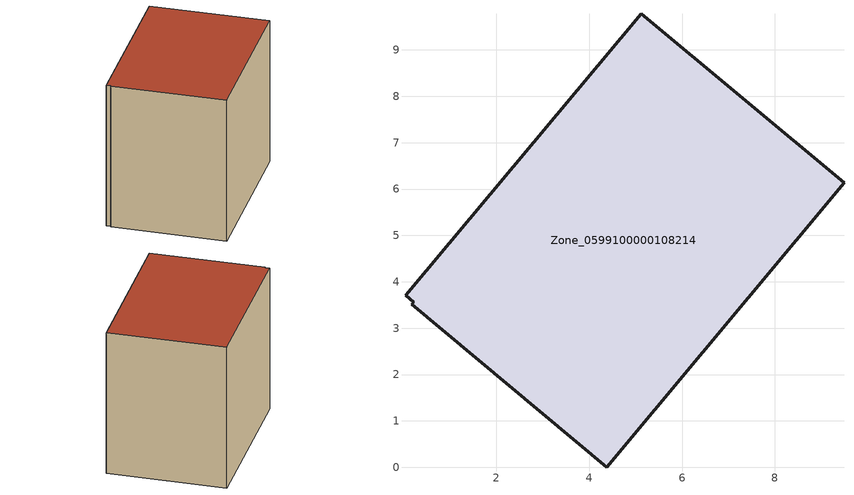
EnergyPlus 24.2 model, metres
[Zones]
Zone_0599100000108214
 floor ground (C_G): 0.04,3.71 5.12,9.78 9.49,6.14 4.38,0 0.17,3.52 0.21,3.56 z0
 wall outside (C_F): 9.49,6.14 5.12,9.78 0.04,3.71 0.21,3.56 0.17,3.52 4.38,0 9.49,6.14 z0:7.29
 roof outside (C_R): 5.12,9.78 0.04,3.71 0.21,3.56 0.17,3.52 4.38,0 9.49,6.14 z7.29
[BUILDING]
Pand.0599100000108214: North Axis=0; Terrain=City; Loads Convergence Tolerance Value=0.04; Temperature Convergence Tolerance Value=0.4; Solar Distribution=FullExterior; Maximum Number of Warmup Days=25; Minimum Number of Warmup Days=1
[Site:Location]
Rotterdam.The.Hague.AP_ZH_NLD Design_Conditions: Latitude=51.96; Longitude=4.45; Time Zone=1; Elevation=-4.5
[SITE:GROUNDTEMPERATURE:BUILDINGSURFACE]
18, 18, 18, 18, 18, 18, 18, 18, 18, 18, 18, 18
[MATERIAL] Thermal Absorptance=0.9; Solar Absorptance=0.7; Visible Absorptance=0.7
Name | Roughness | Thickness | Conductivity | Density | Specific Heat
G.TC.1946 | MediumSmooth | 0.15 | 1 | 540 | 1210
F.TC.1946 | Rough | 0.3 | 0.857143 | 1920 | 840
R.TC.1946 | MediumRough | 0.2 | 0.909091 | 1500 | 1000
[CONSTRUCTION]
C_G: G.TC.1946
C_F: F.TC.1946
C_R: R.TC.1946
[ZONE]
Zone_0599100000108214: Type=1; Multiplier=1; Ceiling Height=Autocalculate; Volume=Autocalculate; Floor Area=autocalculate; Part of Total Floor Area=Yes
[ZONEINFILTRATION:DESIGNFLOWRATE]
Infil_Zone_0599100000108214: Zone or ZoneList or Space or SpaceList=Zone_0599100000108214; Schedule=AlwaysOn; Design Flow Rate Calculation Method=Flow/Area; Flow Rate per Floor Area=0.003; Constant Term Coefficient=1; Temperature Term Coefficient=0; Velocity Term Coefficient=0; Velocity Squared Term Coefficient=0
[HVACTEMPLATE:ZONE:IDEALLOADSAIRSYSTEM]
Zone_0599100000108214: Maximum Heating Supply Air Temperature=50; Minimum Cooling Supply Air Temperature=13; Maximum Heating Supply Air Humidity Ratio=0.0156; Minimum Cooling Supply Air Humidity Ratio=0.0077; Heating Limit=NoLimit; Cooling Limit=NoLimit; Dehumidification Control Type=ConstantSensibleHeatRatio; Cooling Sensible Heat Ratio=0.7; Dehumidification Setpoint=60; Humidification Control Type=None; Humidification Setpoint=30; Outdoor Air Method=None; Outdoor Air Flow Rate per Person=0.00944; Outdoor Air Flow Rate per Zone Floor Area=0; Outdoor Air Flow Rate per Zone=0; Demand Controlled Ventilation Type=None; Outdoor Air Economizer Type=NoEconomizer; Heat Recovery Type=None; Sensible Heat Recovery Effectiveness=0.7; Latent Heat Recovery Effectiveness=0.65
[ZONECONTROL:THERMOSTAT]
ThermostatControl_Zone_0599100000108214: Zone or ZoneList=Zone_0599100000108214; Control Type Schedule=DualSetpointControlType; Control 1=Thermostat_Zone_0599100000108214; Temperature Difference Between Cutout And Setpoint=0
[THERMOSTATSETPOINT:DUALSETPOINT]
Thermostat_Zone_0599100000108214: Heating Setpoint Temperature Schedule=HeatingSetpoint_Zone_0599100000108214; Cooling Setpoint Temperature Schedule=CoolingSetpoint_Zone_0599100000108214
[SCHEDULE:COMPACT]
HeatingSetpoint_Zone_0599100000108214: Through: 12/31, For: AllDays, Until: 24:00, 21
CoolingSetpoint_Zone_0599100000108214: Through: 12/31, For: AllDays, Until: 24:00, 24
DualSetpointControlType: Through: 12/31, For: AllDays, Until: 24:00, 4
AlwaysOn: Through: 12/31, For: AllDays, Until: 24:00, 1
